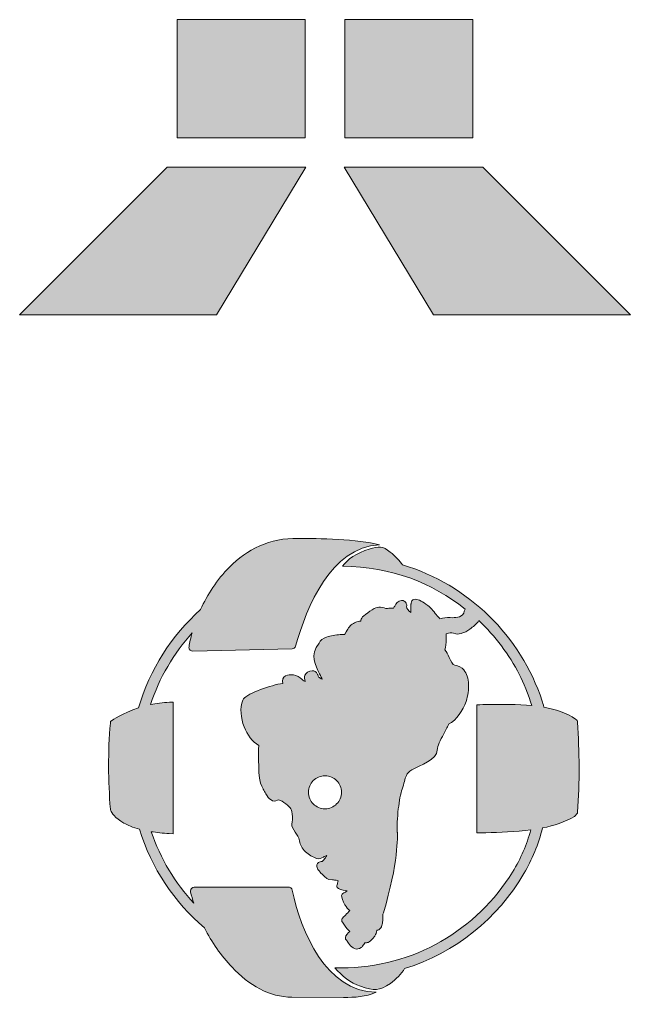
# Model space of a CAD drawing. Header units: centimetres. Extents: x 0.2 to 4.54, y -8.01 to -2.59.
# Drawn here: x 1.48 to 2.54, y -5.011 to -3.314 of the extents above; entities that cross this region are included whole.
import ezdxf

# ---------------------------------------------------------------- set-up
doc = ezdxf.new("R2010")
doc.units = ezdxf.units.CM
doc.header["$MEASUREMENT"] = 0
doc.layers.add('Camada 1', color=7, linetype='Continuous', lineweight=0)

# ---------------------------------------------------------------- blocks, each defined once
blk = doc.blocks.new('Block_5')
at = {"layer": 'Camada 1', "true_color": 0x1d1d1b, "transparency": 33554687}
for points in [[(1.9751, -3.5188), (1.7529, -3.5188), (1.7529, -3.3137), (1.9751, -3.3137)], [(2.0441, -3.5188), (2.2662, -3.5188), (2.2662, -3.3137), (2.0441, -3.3137)], [(1.9762, -3.57), (1.7358, -3.57), (1.4796, -3.8263), (1.8213, -3.8263)], [(2.043, -3.57), (2.2833, -3.57), (2.5395, -3.8263), (2.1979, -3.8263)]]:
    blk.add_hatch(color=250, dxfattribs=at).paths.add_polyline_path(points)
at = {"layer": 'Camada 1'}
for points in [[(1.9751, -3.5188), (1.7529, -3.5188), (1.7529, -3.3137), (1.9751, -3.3137)], [(2.0441, -3.5188), (2.2662, -3.5188), (2.2662, -3.3137), (2.0441, -3.3137)], [(1.9762, -3.57), (1.7358, -3.57), (1.4796, -3.8263), (1.8213, -3.8263)], [(2.043, -3.57), (2.2833, -3.57), (2.5395, -3.8263), (2.1979, -3.8263)]]:
    blk.add_lwpolyline(points, close=True, dxfattribs=at)
blk = doc.blocks.new('Block_4')
at = {"layer": 'Camada 1', "true_color": 0x1d1d1b, "transparency": 33554687}
h = blk.add_hatch(color=250, dxfattribs=at)
edge = h.paths.add_edge_path()
edge.add_spline(control_points=[(1.8003, -4.8899), (1.7479, -4.8453), (1.7083, -4.7861), (1.6876, -4.7186), (1.6761, -4.7155), (1.6673, -4.7118), (1.6606, -4.708), (1.6449, -4.6993), (1.6395, -4.6898), (1.6378, -4.6863), (1.6378, -4.6863), (1.6373, -4.6852), (1.6373, -4.6852), (1.6373, -4.6852), (1.6372, -4.684), (1.6372, -4.684), (1.6353, -4.6593), (1.6342, -4.6345), (1.6341, -4.6095), (1.634, -4.5844), (1.635, -4.5595), (1.6372, -4.5349), (1.6372, -4.5349), (1.6375, -4.5318), (1.6375, -4.5318), (1.6375, -4.5318), (1.64, -4.53), (1.64, -4.53), (1.6401, -4.53), (1.6579, -4.5175), (1.686, -4.5082), (1.7055, -4.4415), (1.7433, -4.3826), (1.7937, -4.3376), (1.8055, -4.3117), (1.8222, -4.2855), (1.8438, -4.264), (1.8739, -4.2338), (1.9137, -4.2127), (1.9632, -4.2141), (1.9965, -4.2141), (2.0671, -4.2148), (2.104, -4.2254), (2.0192, -4.2291), (1.9785, -4.3325), (1.9585, -4.4009), (1.9577, -4.4037), (1.9553, -4.4055), (1.9525, -4.4056), (1.9525, -4.4056), (1.7802, -4.4098), (1.7802, -4.4098), (1.7767, -4.4098), (1.7737, -4.407), (1.7736, -4.4034), (1.7736, -4.4034), (1.7737, -4.4023), (1.7737, -4.4023), (1.7748, -4.3947), (1.7766, -4.3865), (1.779, -4.3779), (1.7469, -4.4136), (1.7221, -4.4559), (1.7068, -4.5025), (1.717, -4.5003), (1.728, -4.4988), (1.7396, -4.4984), (1.7396, -4.4984), (1.7462, -4.4982), (1.7462, -4.4982), (1.7462, -4.4982), (1.7462, -4.5049), (1.7462, -4.5049), (1.7462, -4.5049), (1.7462, -4.7199), (1.7462, -4.7199), (1.7462, -4.7199), (1.7462, -4.7268), (1.7462, -4.7268), (1.7462, -4.7268), (1.7394, -4.7264), (1.7394, -4.7264), (1.7277, -4.7258), (1.7173, -4.7245), (1.7081, -4.723), (1.724, -4.7696), (1.7494, -4.8118), (1.7821, -4.8472), (1.7798, -4.8405), (1.7779, -4.8339), (1.7763, -4.8275), (1.7763, -4.8275), (1.7761, -4.826), (1.7761, -4.826), (1.7761, -4.8224), (1.779, -4.8195), (1.7825, -4.8195), (1.7825, -4.8195), (1.9459, -4.8192), (1.9459, -4.8192), (1.9491, -4.819), (1.9522, -4.8212), (1.9528, -4.8244), (1.9677, -4.8964), (2.0111, -5.0007), (2.0986, -5.0015), (2.0791, -5.0103), (2.0618, -5.0102), (2.0417, -5.0107), (2.0417, -5.0107), (1.9522, -5.0103), (1.9522, -5.0103), (1.9129, -5.0102), (1.8773, -4.9888), (1.8483, -4.9584), (1.8293, -4.9384), (1.813, -4.9144), (1.8003, -4.8899)], knot_values=[0, 0, 0, 0, 1, 1, 1, 2, 2, 2, 3, 3, 3, 4, 4, 4, 5, 5, 5, 6, 6, 6, 7, 7, 7, 8, 8, 8, 9, 9, 9, 10, 10, 10, 11, 11, 11, 12, 12, 12, 13, 13, 13, 14, 14, 14, 15, 15, 15, 16, 16, 16, 17, 17, 17, 18, 18, 18, 19, 19, 19, 20, 20, 20, 21, 21, 21, 22, 22, 22, 23, 23, 23, 24, 24, 24, 25, 25, 25, 26, 26, 26, 27, 27, 27, 28, 28, 28, 29, 29, 29, 30, 30, 30, 31, 31, 31, 32, 32, 32, 33, 33, 33, 34, 34, 34, 35, 35, 35, 36, 36, 36, 37, 37, 37, 38, 38, 38, 39, 39, 39, 39], degree=3, periodic=0)
edge.add_line((1.8003, -4.8899), (1.8003, -4.8899))
h = blk.add_hatch(color=250, dxfattribs=at)
edge = h.paths.add_edge_path()
edge.add_spline(control_points=[(1.9809, -4.6546), (1.9809, -4.6467), (1.9841, -4.6396), (1.9893, -4.6344), (1.9945, -4.6292), (2.0017, -4.626), (2.0096, -4.626), (2.0175, -4.626), (2.0247, -4.6292), (2.0298, -4.6344), (2.035, -4.6396), (2.0382, -4.6467), (2.0382, -4.6546), (2.0382, -4.6625), (2.035, -4.6697), (2.0298, -4.6749), (2.0247, -4.68), (2.0175, -4.6833), (2.0096, -4.6833), (2.0017, -4.6833), (1.9945, -4.68), (1.9893, -4.6749), (1.9841, -4.6697), (1.9809, -4.6625), (1.9809, -4.6546)], knot_values=[0, 0, 0, 0, 1, 1, 1, 2, 2, 2, 3, 3, 3, 4, 4, 4, 5, 5, 5, 6, 6, 6, 7, 7, 7, 8, 8, 8, 8], degree=3, periodic=0)
edge = h.paths.add_edge_path()
edge.add_spline(control_points=[(1.8692, -4.541), (1.8746, -4.555), (1.8837, -4.5673), (1.8946, -4.5733), (1.8942, -4.587), (1.893, -4.6331), (1.8997, -4.6442), (1.8997, -4.6442), (1.9004, -4.6451), (1.9004, -4.6451), (1.9006, -4.6454), (1.9014, -4.6469), (1.9023, -4.6488), (1.9023, -4.6488), (1.9025, -4.6491), (1.9025, -4.6491), (1.9038, -4.6516), (1.9053, -4.6546), (1.907, -4.6574), (1.9121, -4.666), (1.9189, -4.6733), (1.9271, -4.6685), (1.9322, -4.6654), (1.9445, -4.6771), (1.949, -4.6815), (1.949, -4.6815), (1.9493, -4.6817), (1.9493, -4.6817), (1.9508, -4.6831), (1.9518, -4.6872), (1.9525, -4.6918), (1.9534, -4.6987), (1.9532, -4.7062), (1.9523, -4.7094), (1.9511, -4.7135), (1.9543, -4.7182), (1.9579, -4.7236), (1.9611, -4.7283), (1.9647, -4.7338), (1.9649, -4.7366), (1.9652, -4.7434), (1.9684, -4.7501), (1.9734, -4.7556), (1.9734, -4.7556), (1.9738, -4.756), (1.9738, -4.756), (1.9788, -4.7615), (1.9856, -4.7659), (1.9926, -4.7682), (1.9949, -4.7699), (1.9985, -4.772), (2.0068, -4.767), (2.0089, -4.7657), (2.0109, -4.765), (2.0128, -4.7646), (2.0128, -4.7646), (2.0116, -4.7663), (2.0116, -4.7663), (2.01, -4.769), (2.008, -4.7713), (2.0062, -4.773), (2.0062, -4.773), (2.0046, -4.7748), (2.0046, -4.7748), (2.0046, -4.7748), (2.0046, -4.7748), (2.0046, -4.7748), (2.0019, -4.7747), (1.9999, -4.7753), (1.9984, -4.7765), (1.9984, -4.7765), (1.9983, -4.7765), (1.9983, -4.7765), (1.9952, -4.7789), (1.9947, -4.7821), (1.996, -4.7858), (1.9967, -4.7875), (1.9979, -4.7894), (1.9994, -4.7912), (2.0031, -4.796), (2.0098, -4.8017), (2.0128, -4.8041), (2.0128, -4.8041), (2.0161, -4.8057), (2.0161, -4.8057), (2.0161, -4.8057), (2.0225, -4.8065), (2.0225, -4.8065), (2.0225, -4.8065), (2.0225, -4.8065), (2.0225, -4.8065), (2.0248, -4.8068), (2.027, -4.807), (2.029, -4.8073), (2.0336, -4.808), (2.032, -4.8078), (2.0313, -4.8126), (2.0313, -4.8126), (2.0312, -4.8137), (2.0312, -4.8137), (2.0299, -4.8153), (2.0299, -4.8173), (2.0308, -4.8196), (2.0322, -4.8226), (2.0392, -4.8245), (2.0459, -4.8253), (2.0459, -4.8253), (2.048, -4.8255), (2.048, -4.8255), (2.048, -4.8255), (2.0479, -4.8256), (2.0479, -4.8256), (2.0454, -4.8274), (2.0439, -4.8288), (2.0439, -4.8288), (2.0412, -4.8289), (2.0389, -4.8309), (2.0384, -4.8336), (2.0378, -4.8364), (2.0405, -4.8437), (2.0441, -4.8498), (2.0441, -4.8498), (2.0444, -4.8503), (2.0444, -4.8503), (2.0467, -4.8541), (2.0495, -4.8576), (2.0524, -4.8598), (2.0508, -4.8621), (2.0476, -4.8652), (2.045, -4.8676), (2.0426, -4.87), (2.0405, -4.872), (2.0394, -4.8737), (2.0394, -4.8737), (2.0394, -4.8738), (2.0394, -4.8738), (2.0394, -4.8738), (2.0394, -4.8739), (2.0394, -4.8739), (2.0382, -4.8758), (2.0383, -4.8784), (2.0397, -4.8803), (2.0397, -4.8803), (2.0432, -4.885), (2.0432, -4.885), (2.0473, -4.8904), (2.0495, -4.8934), (2.0526, -4.8964), (2.0526, -4.8964), (2.0527, -4.8965), (2.0527, -4.8965), (2.0527, -4.8965), (2.0496, -4.8985), (2.0496, -4.8985), (2.0496, -4.8985), (2.0478, -4.9009), (2.0478, -4.9009), (2.0449, -4.9049), (2.0436, -4.9086), (2.0473, -4.9119), (2.0481, -4.9134), (2.0497, -4.9161), (2.0518, -4.9187), (2.0568, -4.9249), (2.0641, -4.9303), (2.0726, -4.9237), (2.0726, -4.9237), (2.0728, -4.9237), (2.0728, -4.9237), (2.0728, -4.9237), (2.0728, -4.9236), (2.0728, -4.9236), (2.0728, -4.9236), (2.073, -4.9235), (2.073, -4.9235), (2.0743, -4.9224), (2.0754, -4.9208), (2.0767, -4.9188), (2.0767, -4.9188), (2.0785, -4.916), (2.0785, -4.916), (2.0785, -4.916), (2.0799, -4.916), (2.0799, -4.916), (2.0799, -4.916), (2.08, -4.916), (2.08, -4.916), (2.0817, -4.916), (2.084, -4.9154), (2.0861, -4.9143), (2.0861, -4.9143), (2.0862, -4.9142), (2.0862, -4.9142), (2.0862, -4.9142), (2.0863, -4.9142), (2.0863, -4.9142), (2.0863, -4.9142), (2.0863, -4.9142), (2.0863, -4.9142), (2.0891, -4.9127), (2.0929, -4.9082), (2.0948, -4.9057), (2.0948, -4.9057), (2.096, -4.9041), (2.096, -4.9041), (2.096, -4.9041), (2.0963, -4.9037), (2.0963, -4.9037), (2.0978, -4.9012), (2.0989, -4.898), (2.0995, -4.8945), (2.0995, -4.8945), (2.0996, -4.8939), (2.0996, -4.8939), (2.0996, -4.8939), (2.101, -4.8938), (2.101, -4.8938), (2.1042, -4.8932), (2.1062, -4.891), (2.1075, -4.888), (2.1075, -4.888), (2.1077, -4.8877), (2.1077, -4.8877), (2.1088, -4.8852), (2.1093, -4.8821), (2.1095, -4.8796), (2.1095, -4.8796), (2.1095, -4.8796), (2.1095, -4.8796), (2.1099, -4.8771), (2.1099, -4.8747), (2.1099, -4.8722), (2.1099, -4.8722), (2.1099, -4.8722), (2.1099, -4.8722), (2.1099, -4.8722), (2.1099, -4.8721), (2.1099, -4.8721), (2.1099, -4.8693), (2.1098, -4.8664), (2.1105, -4.865), (2.1105, -4.865), (2.1105, -4.865), (2.1105, -4.865), (2.1105, -4.865), (2.1108, -4.8641), (2.1108, -4.8641), (2.1373, -4.7775), (2.1353, -4.7291), (2.1351, -4.7247), (2.1351, -4.7247), (2.1351, -4.7247), (2.1351, -4.7247), (2.1351, -4.7247), (2.1351, -4.7244), (2.1351, -4.7244), (2.1351, -4.7244), (2.135, -4.7239), (2.135, -4.7239), (2.1343, -4.7149), (2.135, -4.699), (2.1368, -4.6836), (2.1383, -4.6698), (2.1407, -4.6565), (2.1435, -4.6494), (2.1455, -4.6443), (2.1464, -4.64), (2.1473, -4.6359), (2.149, -4.6283), (2.1504, -4.6219), (2.1602, -4.6158), (2.1602, -4.6158), (2.1602, -4.6158), (2.1602, -4.6158), (2.1742, -4.6072), (2.2043, -4.5985), (2.2043, -4.5815), (2.2043, -4.574), (2.2099, -4.5639), (2.2152, -4.5543), (2.2186, -4.5482), (2.2219, -4.5422), (2.2239, -4.5367), (2.2385, -4.5285), (2.2488, -4.5132), (2.2543, -4.497), (2.2576, -4.4869), (2.2591, -4.4764), (2.2587, -4.4671), (2.2582, -4.4572), (2.2556, -4.4485), (2.2505, -4.4424), (2.2466, -4.4377), (2.2413, -4.4347), (2.2347, -4.4341), (2.231, -4.4337), (2.2279, -4.427), (2.225, -4.4207), (2.2228, -4.4156), (2.2205, -4.4107), (2.2174, -4.4074), (2.2194, -4.4023), (2.2199, -4.3954), (2.2199, -4.3891), (2.2199, -4.3873), (2.2198, -4.3846), (2.2198, -4.3824), (2.2198, -4.3824), (2.2198, -4.3824), (2.2198, -4.3824), (2.2198, -4.3824), (2.2197, -4.3799), (2.2197, -4.3799), (2.2197, -4.3799), (2.2213, -4.3792), (2.2213, -4.3792), (2.2246, -4.3779), (2.2292, -4.3772), (2.2323, -4.3784), (2.2388, -4.3809), (2.2402, -4.3805), (2.2456, -4.3791), (2.2456, -4.3791), (2.2456, -4.3791), (2.2456, -4.3791), (2.2456, -4.3791), (2.2468, -4.3788), (2.2468, -4.3788), (2.2468, -4.3788), (2.2469, -4.3787), (2.2469, -4.3787), (2.2513, -4.3777), (2.2563, -4.3749), (2.2611, -4.3714), (2.2666, -4.3676), (2.2719, -4.3628), (2.2752, -4.3589), (2.2752, -4.3589), (2.2764, -4.3568), (2.2764, -4.3568), (2.3051, -4.3837), (2.3289, -4.4155), (2.3472, -4.4507), (2.3533, -4.4623), (2.3627, -4.4871), (2.3686, -4.5041), (2.343, -4.5015), (2.3168, -4.5021), (2.2942, -4.5022), (2.2872, -4.5023), (2.2801, -4.5025), (2.273, -4.5028), (2.273, -4.5028), (2.273, -4.5089), (2.273, -4.5089), (2.273, -4.5089), (2.273, -4.7188), (2.273, -4.7188), (2.273, -4.7188), (2.273, -4.7249), (2.273, -4.7249), (2.2783, -4.725), (2.2835, -4.725), (2.2888, -4.7249), (2.3124, -4.724), (2.3398, -4.7234), (2.3667, -4.7198), (2.3595, -4.7458), (2.3498, -4.769), (2.335, -4.793), (2.2738, -4.8927), (2.1637, -4.9593), (2.038, -4.9593), (2.0342, -4.9593), (2.0304, -4.9592), (2.0266, -4.9591), (2.0388, -4.9734), (2.0537, -4.9858), (2.071, -4.9913), (2.0949, -4.999), (2.1038, -4.9997), (2.123, -4.9864), (2.1332, -4.9787), (2.1421, -4.9699), (2.1478, -4.9607), (2.2356, -4.9332), (2.3092, -4.8735), (2.3548, -4.7955), (2.368, -4.7728), (2.3808, -4.7435), (2.3869, -4.7165), (2.407, -4.7125), (2.4261, -4.7063), (2.4425, -4.6964), (2.4443, -4.6948), (2.4454, -4.6934), (2.4462, -4.6924), (2.4462, -4.6924), (2.4475, -4.6908), (2.4475, -4.6908), (2.4475, -4.6908), (2.4477, -4.6889), (2.4477, -4.6889), (2.4497, -4.663), (2.4505, -4.6369), (2.4504, -4.6107), (2.4503, -4.5846), (2.4493, -4.5587), (2.4477, -4.5329), (2.4475, -4.5309), (2.4471, -4.5295), (2.4443, -4.5276), (2.4285, -4.5167), (2.4093, -4.5105), (2.3891, -4.5069), (2.3883, -4.5023), (2.3873, -4.4988), (2.3863, -4.4963), (2.3491, -4.3832), (2.2584, -4.2944), (2.1441, -4.2599), (2.1399, -4.2533), (2.1313, -4.2447), (2.1228, -4.2379), (2.1091, -4.227), (2.1032, -4.2276), (2.0864, -4.2326), (2.0651, -4.239), (2.047, -4.2511), (2.04, -4.2625), (2.1249, -4.2629), (2.1953, -4.2914), (2.2529, -4.3366), (2.2529, -4.3366), (2.2512, -4.3406), (2.2512, -4.3406), (2.2512, -4.3406), (2.2504, -4.3438), (2.2504, -4.3438), (2.2504, -4.3438), (2.2503, -4.3439), (2.2503, -4.3439), (2.2451, -4.3521), (2.2358, -4.3517), (2.227, -4.3516), (2.227, -4.3516), (2.2268, -4.3516), (2.2268, -4.3516), (2.2268, -4.3516), (2.2267, -4.3516), (2.2267, -4.3516), (2.2208, -4.3515), (2.2147, -4.3514), (2.2088, -4.3536), (2.2088, -4.3536), (2.208, -4.3526), (2.208, -4.3526), (2.2053, -4.3497), (2.203, -4.3467), (2.2008, -4.3441), (2.1954, -4.3373), (2.1911, -4.3319), (2.1814, -4.3259), (2.1779, -4.3236), (2.1743, -4.3216), (2.1713, -4.3206), (2.1694, -4.32), (2.1677, -4.3196), (2.1661, -4.3197), (2.163, -4.3199), (2.1606, -4.3213), (2.1594, -4.3243), (2.1594, -4.3243), (2.1588, -4.3265), (2.1588, -4.3265), (2.1588, -4.3265), (2.1588, -4.3265), (2.1588, -4.3265), (2.1588, -4.3265), (2.1588, -4.3267), (2.1588, -4.3267), (2.1588, -4.3267), (2.1588, -4.3267), (2.1588, -4.3267), (2.1588, -4.3267), (2.1588, -4.3268), (2.1588, -4.3268), (2.1588, -4.3268), (2.1588, -4.327), (2.1588, -4.327), (2.1588, -4.327), (2.1588, -4.3279), (2.1588, -4.3279), (2.1588, -4.3279), (2.1587, -4.3283), (2.1587, -4.3283), (2.1586, -4.3311), (2.1582, -4.3368), (2.1583, -4.3424), (2.1547, -4.3394), (2.1513, -4.3359), (2.1512, -4.3323), (2.1516, -4.3303), (2.1514, -4.3285), (2.1506, -4.3268), (2.1506, -4.3268), (2.1504, -4.3262), (2.1504, -4.3262), (2.1493, -4.3243), (2.1476, -4.3229), (2.1454, -4.322), (2.1454, -4.322), (2.1426, -4.3216), (2.1426, -4.3216), (2.1358, -4.3222), (2.1331, -4.3269), (2.1305, -4.3315), (2.1294, -4.3334), (2.1284, -4.3352), (2.1277, -4.3352), (2.1245, -4.3348), (2.1222, -4.3348), (2.1206, -4.335), (2.1155, -4.3357), (2.1173, -4.3363), (2.112, -4.3346), (2.1081, -4.3335), (2.1036, -4.3334), (2.0999, -4.3338), (2.0963, -4.3342), (2.0789, -4.3457), (2.0749, -4.3504), (2.0723, -4.3533), (2.072, -4.3556), (2.0718, -4.3576), (2.0717, -4.3579), (2.0718, -4.357), (2.0692, -4.3577), (2.0665, -4.3585), (2.0637, -4.3594), (2.061, -4.3605), (2.058, -4.3618), (2.0553, -4.3635), (2.0533, -4.3658), (2.0533, -4.3658), (2.0532, -4.3659), (2.0532, -4.3659), (2.0532, -4.3659), (2.0531, -4.366), (2.0531, -4.366), (2.0515, -4.368), (2.0497, -4.3709), (2.0482, -4.3732), (2.0482, -4.3732), (2.0482, -4.3733), (2.0482, -4.3733), (2.0482, -4.3733), (2.0464, -4.376), (2.0464, -4.376), (2.0464, -4.376), (2.0463, -4.3761), (2.0463, -4.3761), (2.0463, -4.3761), (2.0438, -4.38), (2.0438, -4.38), (2.0438, -4.38), (2.0436, -4.3807), (2.0436, -4.3807), (2.0436, -4.3807), (2.0398, -4.3809), (2.0398, -4.3809), (2.0398, -4.3809), (2.0395, -4.3809), (2.0395, -4.3809), (2.0395, -4.3809), (2.0364, -4.3811), (2.0364, -4.3811), (2.0364, -4.3811), (2.036, -4.3811), (2.036, -4.3811), (2.028, -4.3815), (2.0191, -4.3828), (2.0122, -4.3854), (2.0061, -4.3877), (2.0013, -4.3911), (1.9993, -4.396), (1.983, -4.416), (1.9928, -4.4347), (2.0002, -4.4488), (2.0024, -4.4531), (2.0043, -4.4567), (2.0048, -4.4586), (2.0048, -4.4586), (2.0031, -4.4576), (2.0031, -4.4576), (2.0007, -4.4562), (1.9987, -4.4548), (1.9986, -4.4546), (1.9986, -4.4546), (1.9985, -4.4546), (1.9985, -4.4546), (1.9974, -4.4514), (1.9965, -4.45), (1.996, -4.4493), (1.9945, -4.4455), (1.9913, -4.4439), (1.9877, -4.4437), (1.9877, -4.4437), (1.9875, -4.4437), (1.9875, -4.4437), (1.9875, -4.4437), (1.983, -4.4444), (1.983, -4.4444), (1.983, -4.4444), (1.9792, -4.4463), (1.9792, -4.4463), (1.9792, -4.4463), (1.9792, -4.4463), (1.9792, -4.4463), (1.9755, -4.4488), (1.973, -4.453), (1.9741, -4.4574), (1.9741, -4.4574), (1.9741, -4.4574), (1.9741, -4.4574), (1.9741, -4.4574), (1.9744, -4.4588), (1.9744, -4.4588), (1.9744, -4.4588), (1.9753, -4.4625), (1.9753, -4.4625), (1.9739, -4.4618), (1.9719, -4.4603), (1.9699, -4.4588), (1.9699, -4.4588), (1.9696, -4.4586), (1.9696, -4.4586), (1.9653, -4.4553), (1.9606, -4.4518), (1.955, -4.4509), (1.9498, -4.4502), (1.9451, -4.4503), (1.9415, -4.4524), (1.9415, -4.4524), (1.9413, -4.4525), (1.9413, -4.4525), (1.9413, -4.4525), (1.9413, -4.4525), (1.9413, -4.4525), (1.9413, -4.4525), (1.9408, -4.4528), (1.9408, -4.4528), (1.9369, -4.4554), (1.935, -4.4596), (1.9363, -4.466), (1.9363, -4.466), (1.9321, -4.4664), (1.9321, -4.4664), (1.9213, -4.4683), (1.9055, -4.4731), (1.8925, -4.4784), (1.8794, -4.4836), (1.8686, -4.4898), (1.8669, -4.4945), (1.8617, -4.5085), (1.8633, -4.5259), (1.8692, -4.541)], knot_values=[0, 0, 0, 0, 1, 1, 1, 2, 2, 2, 3, 3, 3, 4, 4, 4, 5, 5, 5, 6, 6, 6, 7, 7, 7, 8, 8, 8, 9, 9, 9, 10, 10, 10, 11, 11, 11, 12, 12, 12, 13, 13, 13, 14, 14, 14, 15, 15, 15, 16, 16, 16, 17, 17, 17, 18, 18, 18, 19, 19, 19, 20, 20, 20, 21, 21, 21, 22, 22, 22, 23, 23, 23, 24, 24, 24, 25, 25, 25, 26, 26, 26, 27, 27, 27, 28, 28, 28, 29, 29, 29, 30, 30, 30, 31, 31, 31, 32, 32, 32, 33, 33, 33, 34, 34, 34, 35, 35, 35, 36, 36, 36, 37, 37, 37, 38, 38, 38, 39, 39, 39, 40, 40, 40, 41, 41, 41, 42, 42, 42, 43, 43, 43, 44, 44, 44, 45, 45, 45, 46, 46, 46, 47, 47, 47, 48, 48, 48, 49, 49, 49, 50, 50, 50, 51, 51, 51, 52, 52, 52, 53, 53, 53, 54, 54, 54, 55, 55, 55, 56, 56, 56, 57, 57, 57, 58, 58, 58, 59, 59, 59, 60, 60, 60, 61, 61, 61, 62, 62, 62, 63, 63, 63, 64, 64, 64, 65, 65, 65, 66, 66, 66, 67, 67, 67, 68, 68, 68, 69, 69, 69, 70, 70, 70, 71, 71, 71, 72, 72, 72, 73, 73, 73, 74, 74, 74, 75, 75, 75, 76, 76, 76, 77, 77, 77, 78, 78, 78, 79, 79, 79, 80, 80, 80, 81, 81, 81, 82, 82, 82, 83, 83, 83, 84, 84, 84, 85, 85, 85, 86, 86, 86, 87, 87, 87, 88, 88, 88, 89, 89, 89, 90, 90, 90, 91, 91, 91, 92, 92, 92, 93, 93, 93, 94, 94, 94, 95, 95, 95, 96, 96, 96, 97, 97, 97, 98, 98, 98, 99, 99, 99, 100, 100, 100, 101, 101, 101, 102, 102, 102, 103, 103, 103, 104, 104, 104, 105, 105, 105, 106, 106, 106, 107, 107, 107, 108, 108, 108, 109, 109, 109, 110, 110, 110, 111, 111, 111, 112, 112, 112, 113, 113, 113, 114, 114, 114, 115, 115, 115, 116, 116, 116, 117, 117, 117, 118, 118, 118, 119, 119, 119, 120, 120, 120, 121, 121, 121, 122, 122, 122, 123, 123, 123, 124, 124, 124, 125, 125, 125, 126, 126, 126, 127, 127, 127, 128, 128, 128, 129, 129, 129, 130, 130, 130, 131, 131, 131, 132, 132, 132, 133, 133, 133, 134, 134, 134, 135, 135, 135, 136, 136, 136, 137, 137, 137, 138, 138, 138, 139, 139, 139, 140, 140, 140, 141, 141, 141, 142, 142, 142, 143, 143, 143, 144, 144, 144, 145, 145, 145, 146, 146, 146, 147, 147, 147, 148, 148, 148, 149, 149, 149, 150, 150, 150, 151, 151, 151, 152, 152, 152, 153, 153, 153, 154, 154, 154, 155, 155, 155, 156, 156, 156, 157, 157, 157, 158, 158, 158, 159, 159, 159, 160, 160, 160, 161, 161, 161, 162, 162, 162, 163, 163, 163, 164, 164, 164, 165, 165, 165, 166, 166, 166, 167, 167, 167, 168, 168, 168, 169, 169, 169, 170, 170, 170, 171, 171, 171, 172, 172, 172, 173, 173, 173, 174, 174, 174, 175, 175, 175, 176, 176, 176, 177, 177, 177, 178, 178, 178, 179, 179, 179, 180, 180, 180, 181, 181, 181, 182, 182, 182, 183, 183, 183, 184, 184, 184, 185, 185, 185, 186, 186, 186, 187, 187, 187, 188, 188, 188, 189, 189, 189, 190, 190, 190, 191, 191, 191, 192, 192, 192, 193, 193, 193, 194, 194, 194, 195, 195, 195, 196, 196, 196, 197, 197, 197, 198, 198, 198, 199, 199, 199, 200, 200, 200, 201, 201, 201, 202, 202, 202, 203, 203, 203, 204, 204, 204, 205, 205, 205, 206, 206, 206, 207, 207, 207, 208, 208, 208, 209, 209, 209, 210, 210, 210, 211, 211, 211, 212, 212, 212, 213, 213, 213, 214, 214, 214, 215, 215, 215, 216, 216, 216, 217, 217, 217, 218, 218, 218, 219, 219, 219, 220, 220, 220, 221, 221, 221, 222, 222, 222, 222], degree=3, periodic=0)
at = {"layer": 'Camada 1'}
for points, knots in [([(1.8003, -4.8899), (1.7479, -4.8453), (1.7083, -4.7861), (1.6876, -4.7186), (1.6761, -4.7155), (1.6673, -4.7118), (1.6606, -4.708), (1.6449, -4.6993), (1.6395, -4.6898), (1.6378, -4.6863), (1.6378, -4.6863), (1.6373, -4.6852), (1.6373, -4.6852), (1.6373, -4.6852), (1.6372, -4.684), (1.6372, -4.684), (1.6353, -4.6593), (1.6342, -4.6345), (1.6341, -4.6095), (1.634, -4.5844), (1.635, -4.5595), (1.6372, -4.5349), (1.6372, -4.5349), (1.6375, -4.5318), (1.6375, -4.5318), (1.6375, -4.5318), (1.64, -4.53), (1.64, -4.53), (1.6401, -4.53), (1.6579, -4.5175), (1.686, -4.5082), (1.7055, -4.4415), (1.7433, -4.3826), (1.7937, -4.3376), (1.8055, -4.3117), (1.8222, -4.2855), (1.8438, -4.264), (1.8739, -4.2338), (1.9137, -4.2127), (1.9632, -4.2141), (1.9965, -4.2141), (2.0671, -4.2148), (2.104, -4.2254), (2.0192, -4.2291), (1.9785, -4.3325), (1.9585, -4.4009), (1.9577, -4.4037), (1.9553, -4.4055), (1.9525, -4.4056), (1.9525, -4.4056), (1.7802, -4.4098), (1.7802, -4.4098), (1.7767, -4.4098), (1.7737, -4.407), (1.7736, -4.4034), (1.7736, -4.4034), (1.7737, -4.4023), (1.7737, -4.4023), (1.7748, -4.3947), (1.7766, -4.3865), (1.779, -4.3779), (1.7469, -4.4136), (1.7221, -4.4559), (1.7068, -4.5025), (1.717, -4.5003), (1.728, -4.4988), (1.7396, -4.4984), (1.7396, -4.4984), (1.7462, -4.4982), (1.7462, -4.4982), (1.7462, -4.4982), (1.7462, -4.5049), (1.7462, -4.5049), (1.7462, -4.5049), (1.7462, -4.7199), (1.7462, -4.7199), (1.7462, -4.7199), (1.7462, -4.7268), (1.7462, -4.7268), (1.7462, -4.7268), (1.7394, -4.7264), (1.7394, -4.7264), (1.7277, -4.7258), (1.7173, -4.7245), (1.7081, -4.723), (1.724, -4.7696), (1.7494, -4.8118), (1.7821, -4.8472), (1.7798, -4.8405), (1.7779, -4.8339), (1.7763, -4.8275), (1.7763, -4.8275), (1.7761, -4.826), (1.7761, -4.826), (1.7761, -4.8224), (1.779, -4.8195), (1.7825, -4.8195), (1.7825, -4.8195), (1.9459, -4.8192), (1.9459, -4.8192), (1.9491, -4.819), (1.9522, -4.8212), (1.9528, -4.8244), (1.9677, -4.8964), (2.0111, -5.0007), (2.0986, -5.0015), (2.0791, -5.0103), (2.0618, -5.0102), (2.0417, -5.0107), (2.0417, -5.0107), (1.9522, -5.0103), (1.9522, -5.0103), (1.9129, -5.0102), (1.8773, -4.9888), (1.8483, -4.9584), (1.8293, -4.9384), (1.813, -4.9144), (1.8003, -4.8899)], [0, 0, 0, 0, 1, 1, 1, 2, 2, 2, 3, 3, 3, 4, 4, 4, 5, 5, 5, 6, 6, 6, 7, 7, 7, 8, 8, 8, 9, 9, 9, 10, 10, 10, 11, 11, 11, 12, 12, 12, 13, 13, 13, 14, 14, 14, 15, 15, 15, 16, 16, 16, 17, 17, 17, 18, 18, 18, 19, 19, 19, 20, 20, 20, 21, 21, 21, 22, 22, 22, 23, 23, 23, 24, 24, 24, 25, 25, 25, 26, 26, 26, 27, 27, 27, 28, 28, 28, 29, 29, 29, 30, 30, 30, 31, 31, 31, 32, 32, 32, 33, 33, 33, 34, 34, 34, 35, 35, 35, 36, 36, 36, 37, 37, 37, 38, 38, 38, 39, 39, 39, 39]), ([(1.8692, -4.541), (1.8746, -4.555), (1.8837, -4.5673), (1.8946, -4.5733), (1.8942, -4.587), (1.893, -4.6331), (1.8997, -4.6442), (1.8997, -4.6442), (1.9004, -4.6451), (1.9004, -4.6451), (1.9006, -4.6454), (1.9014, -4.6469), (1.9023, -4.6488), (1.9023, -4.6488), (1.9025, -4.6491), (1.9025, -4.6491), (1.9038, -4.6516), (1.9053, -4.6546), (1.907, -4.6574), (1.9121, -4.666), (1.9189, -4.6733), (1.9271, -4.6685), (1.9322, -4.6654), (1.9445, -4.6771), (1.949, -4.6815), (1.949, -4.6815), (1.9493, -4.6817), (1.9493, -4.6817), (1.9508, -4.6831), (1.9518, -4.6872), (1.9525, -4.6918), (1.9534, -4.6987), (1.9532, -4.7062), (1.9523, -4.7094), (1.9511, -4.7135), (1.9543, -4.7182), (1.9579, -4.7236), (1.9611, -4.7283), (1.9647, -4.7338), (1.9649, -4.7366), (1.9652, -4.7434), (1.9684, -4.7501), (1.9734, -4.7556), (1.9734, -4.7556), (1.9738, -4.756), (1.9738, -4.756), (1.9788, -4.7615), (1.9856, -4.7659), (1.9926, -4.7682), (1.9949, -4.7699), (1.9985, -4.772), (2.0068, -4.767), (2.0089, -4.7657), (2.0109, -4.765), (2.0128, -4.7646), (2.0128, -4.7646), (2.0116, -4.7663), (2.0116, -4.7663), (2.01, -4.769), (2.008, -4.7713), (2.0062, -4.773), (2.0062, -4.773), (2.0046, -4.7748), (2.0046, -4.7748), (2.0046, -4.7748), (2.0046, -4.7748), (2.0046, -4.7748), (2.0019, -4.7747), (1.9999, -4.7753), (1.9984, -4.7765), (1.9984, -4.7765), (1.9983, -4.7765), (1.9983, -4.7765), (1.9952, -4.7789), (1.9947, -4.7821), (1.996, -4.7858), (1.9967, -4.7875), (1.9979, -4.7894), (1.9994, -4.7912), (2.0031, -4.796), (2.0098, -4.8017), (2.0128, -4.8041), (2.0128, -4.8041), (2.0161, -4.8057), (2.0161, -4.8057), (2.0161, -4.8057), (2.0225, -4.8065), (2.0225, -4.8065), (2.0225, -4.8065), (2.0225, -4.8065), (2.0225, -4.8065), (2.0248, -4.8068), (2.027, -4.807), (2.029, -4.8073), (2.0336, -4.808), (2.032, -4.8078), (2.0313, -4.8126), (2.0313, -4.8126), (2.0312, -4.8137), (2.0312, -4.8137), (2.0299, -4.8153), (2.0299, -4.8173), (2.0308, -4.8196), (2.0322, -4.8226), (2.0392, -4.8245), (2.0459, -4.8253), (2.0459, -4.8253), (2.048, -4.8255), (2.048, -4.8255), (2.048, -4.8255), (2.0479, -4.8256), (2.0479, -4.8256), (2.0454, -4.8274), (2.0439, -4.8288), (2.0439, -4.8288), (2.0412, -4.8289), (2.0389, -4.8309), (2.0384, -4.8336), (2.0378, -4.8364), (2.0405, -4.8437), (2.0441, -4.8498), (2.0441, -4.8498), (2.0444, -4.8503), (2.0444, -4.8503), (2.0467, -4.8541), (2.0495, -4.8576), (2.0524, -4.8598), (2.0508, -4.8621), (2.0476, -4.8652), (2.045, -4.8676), (2.0426, -4.87), (2.0405, -4.872), (2.0394, -4.8737), (2.0394, -4.8737), (2.0394, -4.8738), (2.0394, -4.8738), (2.0394, -4.8738), (2.0394, -4.8739), (2.0394, -4.8739), (2.0382, -4.8758), (2.0383, -4.8784), (2.0397, -4.8803), (2.0397, -4.8803), (2.0432, -4.885), (2.0432, -4.885), (2.0473, -4.8904), (2.0495, -4.8934), (2.0526, -4.8964), (2.0526, -4.8964), (2.0527, -4.8965), (2.0527, -4.8965), (2.0527, -4.8965), (2.0496, -4.8985), (2.0496, -4.8985), (2.0496, -4.8985), (2.0478, -4.9009), (2.0478, -4.9009), (2.0449, -4.9049), (2.0436, -4.9086), (2.0473, -4.9119), (2.0481, -4.9134), (2.0497, -4.9161), (2.0518, -4.9187), (2.0568, -4.9249), (2.0641, -4.9303), (2.0726, -4.9237), (2.0726, -4.9237), (2.0728, -4.9237), (2.0728, -4.9237), (2.0728, -4.9237), (2.0728, -4.9236), (2.0728, -4.9236), (2.0728, -4.9236), (2.073, -4.9235), (2.073, -4.9235), (2.0743, -4.9224), (2.0754, -4.9208), (2.0767, -4.9188), (2.0767, -4.9188), (2.0785, -4.916), (2.0785, -4.916), (2.0785, -4.916), (2.0799, -4.916), (2.0799, -4.916), (2.0799, -4.916), (2.08, -4.916), (2.08, -4.916), (2.0817, -4.916), (2.084, -4.9154), (2.0861, -4.9143), (2.0861, -4.9143), (2.0862, -4.9142), (2.0862, -4.9142), (2.0862, -4.9142), (2.0863, -4.9142), (2.0863, -4.9142), (2.0863, -4.9142), (2.0863, -4.9142), (2.0863, -4.9142), (2.0891, -4.9127), (2.0929, -4.9082), (2.0948, -4.9057), (2.0948, -4.9057), (2.096, -4.9041), (2.096, -4.9041), (2.096, -4.9041), (2.0963, -4.9037), (2.0963, -4.9037), (2.0978, -4.9012), (2.0989, -4.898), (2.0995, -4.8945), (2.0995, -4.8945), (2.0996, -4.8939), (2.0996, -4.8939), (2.0996, -4.8939), (2.101, -4.8938), (2.101, -4.8938), (2.1042, -4.8932), (2.1062, -4.891), (2.1075, -4.888), (2.1075, -4.888), (2.1077, -4.8877), (2.1077, -4.8877), (2.1088, -4.8852), (2.1093, -4.8821), (2.1095, -4.8796), (2.1095, -4.8796), (2.1095, -4.8796), (2.1095, -4.8796), (2.1099, -4.8771), (2.1099, -4.8747), (2.1099, -4.8722), (2.1099, -4.8722), (2.1099, -4.8722), (2.1099, -4.8722), (2.1099, -4.8722), (2.1099, -4.8721), (2.1099, -4.8721), (2.1099, -4.8693), (2.1098, -4.8664), (2.1105, -4.865), (2.1105, -4.865), (2.1105, -4.865), (2.1105, -4.865), (2.1105, -4.865), (2.1108, -4.8641), (2.1108, -4.8641), (2.1373, -4.7775), (2.1353, -4.7291), (2.1351, -4.7247), (2.1351, -4.7247), (2.1351, -4.7247), (2.1351, -4.7247), (2.1351, -4.7247), (2.1351, -4.7244), (2.1351, -4.7244), (2.1351, -4.7244), (2.135, -4.7239), (2.135, -4.7239), (2.1343, -4.7149), (2.135, -4.699), (2.1368, -4.6836), (2.1383, -4.6698), (2.1407, -4.6565), (2.1435, -4.6494), (2.1455, -4.6443), (2.1464, -4.64), (2.1473, -4.6359), (2.149, -4.6283), (2.1504, -4.6219), (2.1602, -4.6158), (2.1602, -4.6158), (2.1602, -4.6158), (2.1602, -4.6158), (2.1742, -4.6072), (2.2043, -4.5985), (2.2043, -4.5815), (2.2043, -4.574), (2.2099, -4.5639), (2.2152, -4.5543), (2.2186, -4.5482), (2.2219, -4.5422), (2.2239, -4.5367), (2.2385, -4.5285), (2.2488, -4.5132), (2.2543, -4.497), (2.2576, -4.4869), (2.2591, -4.4764), (2.2587, -4.4671), (2.2582, -4.4572), (2.2556, -4.4485), (2.2505, -4.4424), (2.2466, -4.4377), (2.2413, -4.4347), (2.2347, -4.4341), (2.231, -4.4337), (2.2279, -4.427), (2.225, -4.4207), (2.2228, -4.4156), (2.2205, -4.4107), (2.2174, -4.4074), (2.2194, -4.4023), (2.2199, -4.3954), (2.2199, -4.3891), (2.2199, -4.3873), (2.2198, -4.3846), (2.2198, -4.3824), (2.2198, -4.3824), (2.2198, -4.3824), (2.2198, -4.3824), (2.2198, -4.3824), (2.2197, -4.3799), (2.2197, -4.3799), (2.2197, -4.3799), (2.2213, -4.3792), (2.2213, -4.3792), (2.2246, -4.3779), (2.2292, -4.3772), (2.2323, -4.3784), (2.2388, -4.3809), (2.2402, -4.3805), (2.2456, -4.3791), (2.2456, -4.3791), (2.2456, -4.3791), (2.2456, -4.3791), (2.2456, -4.3791), (2.2468, -4.3788), (2.2468, -4.3788), (2.2468, -4.3788), (2.2469, -4.3787), (2.2469, -4.3787), (2.2513, -4.3777), (2.2563, -4.3749), (2.2611, -4.3714), (2.2666, -4.3676), (2.2719, -4.3628), (2.2752, -4.3589), (2.2752, -4.3589), (2.2764, -4.3568), (2.2764, -4.3568), (2.3051, -4.3837), (2.3289, -4.4155), (2.3472, -4.4507), (2.3533, -4.4623), (2.3627, -4.4871), (2.3686, -4.5041), (2.343, -4.5015), (2.3168, -4.5021), (2.2942, -4.5022), (2.2872, -4.5023), (2.2801, -4.5025), (2.273, -4.5028), (2.273, -4.5028), (2.273, -4.5089), (2.273, -4.5089), (2.273, -4.5089), (2.273, -4.7188), (2.273, -4.7188), (2.273, -4.7188), (2.273, -4.7249), (2.273, -4.7249), (2.2783, -4.725), (2.2835, -4.725), (2.2888, -4.7249), (2.3124, -4.724), (2.3398, -4.7234), (2.3667, -4.7198), (2.3595, -4.7458), (2.3498, -4.769), (2.335, -4.793), (2.2738, -4.8927), (2.1637, -4.9593), (2.038, -4.9593), (2.0342, -4.9593), (2.0304, -4.9592), (2.0266, -4.9591), (2.0388, -4.9734), (2.0537, -4.9858), (2.071, -4.9913), (2.0949, -4.999), (2.1038, -4.9997), (2.123, -4.9864), (2.1332, -4.9787), (2.1421, -4.9699), (2.1478, -4.9607), (2.2356, -4.9332), (2.3092, -4.8735), (2.3548, -4.7955), (2.368, -4.7728), (2.3808, -4.7435), (2.3869, -4.7165), (2.407, -4.7125), (2.4261, -4.7063), (2.4425, -4.6964), (2.4443, -4.6948), (2.4454, -4.6934), (2.4462, -4.6924), (2.4462, -4.6924), (2.4475, -4.6908), (2.4475, -4.6908), (2.4475, -4.6908), (2.4477, -4.6889), (2.4477, -4.6889), (2.4497, -4.663), (2.4505, -4.6369), (2.4504, -4.6107), (2.4503, -4.5846), (2.4493, -4.5587), (2.4477, -4.5329), (2.4475, -4.5309), (2.4471, -4.5295), (2.4443, -4.5276), (2.4285, -4.5167), (2.4093, -4.5105), (2.3891, -4.5069), (2.3883, -4.5023), (2.3873, -4.4988), (2.3863, -4.4963), (2.3491, -4.3832), (2.2584, -4.2944), (2.1441, -4.2599), (2.1399, -4.2533), (2.1313, -4.2447), (2.1228, -4.2379), (2.1091, -4.227), (2.1032, -4.2276), (2.0864, -4.2326), (2.0651, -4.239), (2.047, -4.2511), (2.04, -4.2625), (2.1249, -4.2629), (2.1953, -4.2914), (2.2529, -4.3366), (2.2529, -4.3366), (2.2512, -4.3406), (2.2512, -4.3406), (2.2512, -4.3406), (2.2504, -4.3438), (2.2504, -4.3438), (2.2504, -4.3438), (2.2503, -4.3439), (2.2503, -4.3439), (2.2451, -4.3521), (2.2358, -4.3517), (2.227, -4.3516), (2.227, -4.3516), (2.2268, -4.3516), (2.2268, -4.3516), (2.2268, -4.3516), (2.2267, -4.3516), (2.2267, -4.3516), (2.2208, -4.3515), (2.2147, -4.3514), (2.2088, -4.3536), (2.2088, -4.3536), (2.208, -4.3526), (2.208, -4.3526), (2.2053, -4.3497), (2.203, -4.3467), (2.2008, -4.3441), (2.1954, -4.3373), (2.1911, -4.3319), (2.1814, -4.3259), (2.1779, -4.3236), (2.1743, -4.3216), (2.1713, -4.3206), (2.1694, -4.32), (2.1677, -4.3196), (2.1661, -4.3197), (2.163, -4.3199), (2.1606, -4.3213), (2.1594, -4.3243), (2.1594, -4.3243), (2.1588, -4.3265), (2.1588, -4.3265), (2.1588, -4.3265), (2.1588, -4.3265), (2.1588, -4.3265), (2.1588, -4.3265), (2.1588, -4.3267), (2.1588, -4.3267), (2.1588, -4.3267), (2.1588, -4.3267), (2.1588, -4.3267), (2.1588, -4.3267), (2.1588, -4.3268), (2.1588, -4.3268), (2.1588, -4.3268), (2.1588, -4.327), (2.1588, -4.327), (2.1588, -4.327), (2.1588, -4.3279), (2.1588, -4.3279), (2.1588, -4.3279), (2.1587, -4.3283), (2.1587, -4.3283), (2.1586, -4.3311), (2.1582, -4.3368), (2.1583, -4.3424), (2.1547, -4.3394), (2.1513, -4.3359), (2.1512, -4.3323), (2.1516, -4.3303), (2.1514, -4.3285), (2.1506, -4.3268), (2.1506, -4.3268), (2.1504, -4.3262), (2.1504, -4.3262), (2.1493, -4.3243), (2.1476, -4.3229), (2.1454, -4.322), (2.1454, -4.322), (2.1426, -4.3216), (2.1426, -4.3216), (2.1358, -4.3222), (2.1331, -4.3269), (2.1305, -4.3315), (2.1294, -4.3334), (2.1284, -4.3352), (2.1277, -4.3352), (2.1245, -4.3348), (2.1222, -4.3348), (2.1206, -4.335), (2.1155, -4.3357), (2.1173, -4.3363), (2.112, -4.3346), (2.1081, -4.3335), (2.1036, -4.3334), (2.0999, -4.3338), (2.0963, -4.3342), (2.0789, -4.3457), (2.0749, -4.3504), (2.0723, -4.3533), (2.072, -4.3556), (2.0718, -4.3576), (2.0717, -4.3579), (2.0718, -4.357), (2.0692, -4.3577), (2.0665, -4.3585), (2.0637, -4.3594), (2.061, -4.3605), (2.058, -4.3618), (2.0553, -4.3635), (2.0533, -4.3658), (2.0533, -4.3658), (2.0532, -4.3659), (2.0532, -4.3659), (2.0532, -4.3659), (2.0531, -4.366), (2.0531, -4.366), (2.0515, -4.368), (2.0497, -4.3709), (2.0482, -4.3732), (2.0482, -4.3732), (2.0482, -4.3733), (2.0482, -4.3733), (2.0482, -4.3733), (2.0464, -4.376), (2.0464, -4.376), (2.0464, -4.376), (2.0463, -4.3761), (2.0463, -4.3761), (2.0463, -4.3761), (2.0438, -4.38), (2.0438, -4.38), (2.0438, -4.38), (2.0436, -4.3807), (2.0436, -4.3807), (2.0436, -4.3807), (2.0398, -4.3809), (2.0398, -4.3809), (2.0398, -4.3809), (2.0395, -4.3809), (2.0395, -4.3809), (2.0395, -4.3809), (2.0364, -4.3811), (2.0364, -4.3811), (2.0364, -4.3811), (2.036, -4.3811), (2.036, -4.3811), (2.028, -4.3815), (2.0191, -4.3828), (2.0122, -4.3854), (2.0061, -4.3877), (2.0013, -4.3911), (1.9993, -4.396), (1.983, -4.416), (1.9928, -4.4347), (2.0002, -4.4488), (2.0024, -4.4531), (2.0043, -4.4567), (2.0048, -4.4586), (2.0048, -4.4586), (2.0031, -4.4576), (2.0031, -4.4576), (2.0007, -4.4562), (1.9987, -4.4548), (1.9986, -4.4546), (1.9986, -4.4546), (1.9985, -4.4546), (1.9985, -4.4546), (1.9974, -4.4514), (1.9965, -4.45), (1.996, -4.4493), (1.9945, -4.4455), (1.9913, -4.4439), (1.9877, -4.4437), (1.9877, -4.4437), (1.9875, -4.4437), (1.9875, -4.4437), (1.9875, -4.4437), (1.983, -4.4444), (1.983, -4.4444), (1.983, -4.4444), (1.9792, -4.4463), (1.9792, -4.4463), (1.9792, -4.4463), (1.9792, -4.4463), (1.9792, -4.4463), (1.9755, -4.4488), (1.973, -4.453), (1.9741, -4.4574), (1.9741, -4.4574), (1.9741, -4.4574), (1.9741, -4.4574), (1.9741, -4.4574), (1.9744, -4.4588), (1.9744, -4.4588), (1.9744, -4.4588), (1.9753, -4.4625), (1.9753, -4.4625), (1.9739, -4.4618), (1.9719, -4.4603), (1.9699, -4.4588), (1.9699, -4.4588), (1.9696, -4.4586), (1.9696, -4.4586), (1.9653, -4.4553), (1.9606, -4.4518), (1.955, -4.4509), (1.9498, -4.4502), (1.9451, -4.4503), (1.9415, -4.4524), (1.9415, -4.4524), (1.9413, -4.4525), (1.9413, -4.4525), (1.9413, -4.4525), (1.9413, -4.4525), (1.9413, -4.4525), (1.9413, -4.4525), (1.9408, -4.4528), (1.9408, -4.4528), (1.9369, -4.4554), (1.935, -4.4596), (1.9363, -4.466), (1.9363, -4.466), (1.9321, -4.4664), (1.9321, -4.4664), (1.9213, -4.4683), (1.9055, -4.4731), (1.8925, -4.4784), (1.8794, -4.4836), (1.8686, -4.4898), (1.8669, -4.4945), (1.8617, -4.5085), (1.8633, -4.5259), (1.8692, -4.541)], [0, 0, 0, 0, 1, 1, 1, 2, 2, 2, 3, 3, 3, 4, 4, 4, 5, 5, 5, 6, 6, 6, 7, 7, 7, 8, 8, 8, 9, 9, 9, 10, 10, 10, 11, 11, 11, 12, 12, 12, 13, 13, 13, 14, 14, 14, 15, 15, 15, 16, 16, 16, 17, 17, 17, 18, 18, 18, 19, 19, 19, 20, 20, 20, 21, 21, 21, 22, 22, 22, 23, 23, 23, 24, 24, 24, 25, 25, 25, 26, 26, 26, 27, 27, 27, 28, 28, 28, 29, 29, 29, 30, 30, 30, 31, 31, 31, 32, 32, 32, 33, 33, 33, 34, 34, 34, 35, 35, 35, 36, 36, 36, 37, 37, 37, 38, 38, 38, 39, 39, 39, 40, 40, 40, 41, 41, 41, 42, 42, 42, 43, 43, 43, 44, 44, 44, 45, 45, 45, 46, 46, 46, 47, 47, 47, 48, 48, 48, 49, 49, 49, 50, 50, 50, 51, 51, 51, 52, 52, 52, 53, 53, 53, 54, 54, 54, 55, 55, 55, 56, 56, 56, 57, 57, 57, 58, 58, 58, 59, 59, 59, 60, 60, 60, 61, 61, 61, 62, 62, 62, 63, 63, 63, 64, 64, 64, 65, 65, 65, 66, 66, 66, 67, 67, 67, 68, 68, 68, 69, 69, 69, 70, 70, 70, 71, 71, 71, 72, 72, 72, 73, 73, 73, 74, 74, 74, 75, 75, 75, 76, 76, 76, 77, 77, 77, 78, 78, 78, 79, 79, 79, 80, 80, 80, 81, 81, 81, 82, 82, 82, 83, 83, 83, 84, 84, 84, 85, 85, 85, 86, 86, 86, 87, 87, 87, 88, 88, 88, 89, 89, 89, 90, 90, 90, 91, 91, 91, 92, 92, 92, 93, 93, 93, 94, 94, 94, 95, 95, 95, 96, 96, 96, 97, 97, 97, 98, 98, 98, 99, 99, 99, 100, 100, 100, 101, 101, 101, 102, 102, 102, 103, 103, 103, 104, 104, 104, 105, 105, 105, 106, 106, 106, 107, 107, 107, 108, 108, 108, 109, 109, 109, 110, 110, 110, 111, 111, 111, 112, 112, 112, 113, 113, 113, 114, 114, 114, 115, 115, 115, 116, 116, 116, 117, 117, 117, 118, 118, 118, 119, 119, 119, 120, 120, 120, 121, 121, 121, 122, 122, 122, 123, 123, 123, 124, 124, 124, 125, 125, 125, 126, 126, 126, 127, 127, 127, 128, 128, 128, 129, 129, 129, 130, 130, 130, 131, 131, 131, 132, 132, 132, 133, 133, 133, 134, 134, 134, 135, 135, 135, 136, 136, 136, 137, 137, 137, 138, 138, 138, 139, 139, 139, 140, 140, 140, 141, 141, 141, 142, 142, 142, 143, 143, 143, 144, 144, 144, 145, 145, 145, 146, 146, 146, 147, 147, 147, 148, 148, 148, 149, 149, 149, 150, 150, 150, 151, 151, 151, 152, 152, 152, 153, 153, 153, 154, 154, 154, 155, 155, 155, 156, 156, 156, 157, 157, 157, 158, 158, 158, 159, 159, 159, 160, 160, 160, 161, 161, 161, 162, 162, 162, 163, 163, 163, 164, 164, 164, 165, 165, 165, 166, 166, 166, 167, 167, 167, 168, 168, 168, 169, 169, 169, 170, 170, 170, 171, 171, 171, 172, 172, 172, 173, 173, 173, 174, 174, 174, 175, 175, 175, 176, 176, 176, 177, 177, 177, 178, 178, 178, 179, 179, 179, 180, 180, 180, 181, 181, 181, 182, 182, 182, 183, 183, 183, 184, 184, 184, 185, 185, 185, 186, 186, 186, 187, 187, 187, 188, 188, 188, 189, 189, 189, 190, 190, 190, 191, 191, 191, 192, 192, 192, 193, 193, 193, 194, 194, 194, 195, 195, 195, 196, 196, 196, 197, 197, 197, 198, 198, 198, 199, 199, 199, 200, 200, 200, 201, 201, 201, 202, 202, 202, 203, 203, 203, 204, 204, 204, 205, 205, 205, 206, 206, 206, 207, 207, 207, 208, 208, 208, 209, 209, 209, 210, 210, 210, 211, 211, 211, 212, 212, 212, 213, 213, 213, 214, 214, 214, 215, 215, 215, 216, 216, 216, 217, 217, 217, 218, 218, 218, 219, 219, 219, 220, 220, 220, 221, 221, 221, 222, 222, 222, 222]), ([(1.9809, -4.6546), (1.9809, -4.6467), (1.9841, -4.6396), (1.9893, -4.6344), (1.9945, -4.6292), (2.0017, -4.626), (2.0096, -4.626), (2.0175, -4.626), (2.0247, -4.6292), (2.0298, -4.6344), (2.035, -4.6396), (2.0382, -4.6467), (2.0382, -4.6546), (2.0382, -4.6625), (2.035, -4.6697), (2.0298, -4.6749), (2.0247, -4.68), (2.0175, -4.6833), (2.0096, -4.6833), (2.0017, -4.6833), (1.9945, -4.68), (1.9893, -4.6749), (1.9841, -4.6697), (1.9809, -4.6625), (1.9809, -4.6546)], [0, 0, 0, 0, 1, 1, 1, 2, 2, 2, 3, 3, 3, 4, 4, 4, 5, 5, 5, 6, 6, 6, 7, 7, 7, 8, 8, 8, 8])]:
    blk.add_open_spline(points, degree=3, knots=knots, dxfattribs=at)
blk.add_blockref('Block_5', (0, 0), dxfattribs=at)

msp = doc.modelspace()

# ---------------------------------------------------------------- block references
at = {"layer": 'Camada 1'}
msp.add_blockref('Block_4', (0, 0), dxfattribs=at)

doc.saveas('drawing.dxf')
